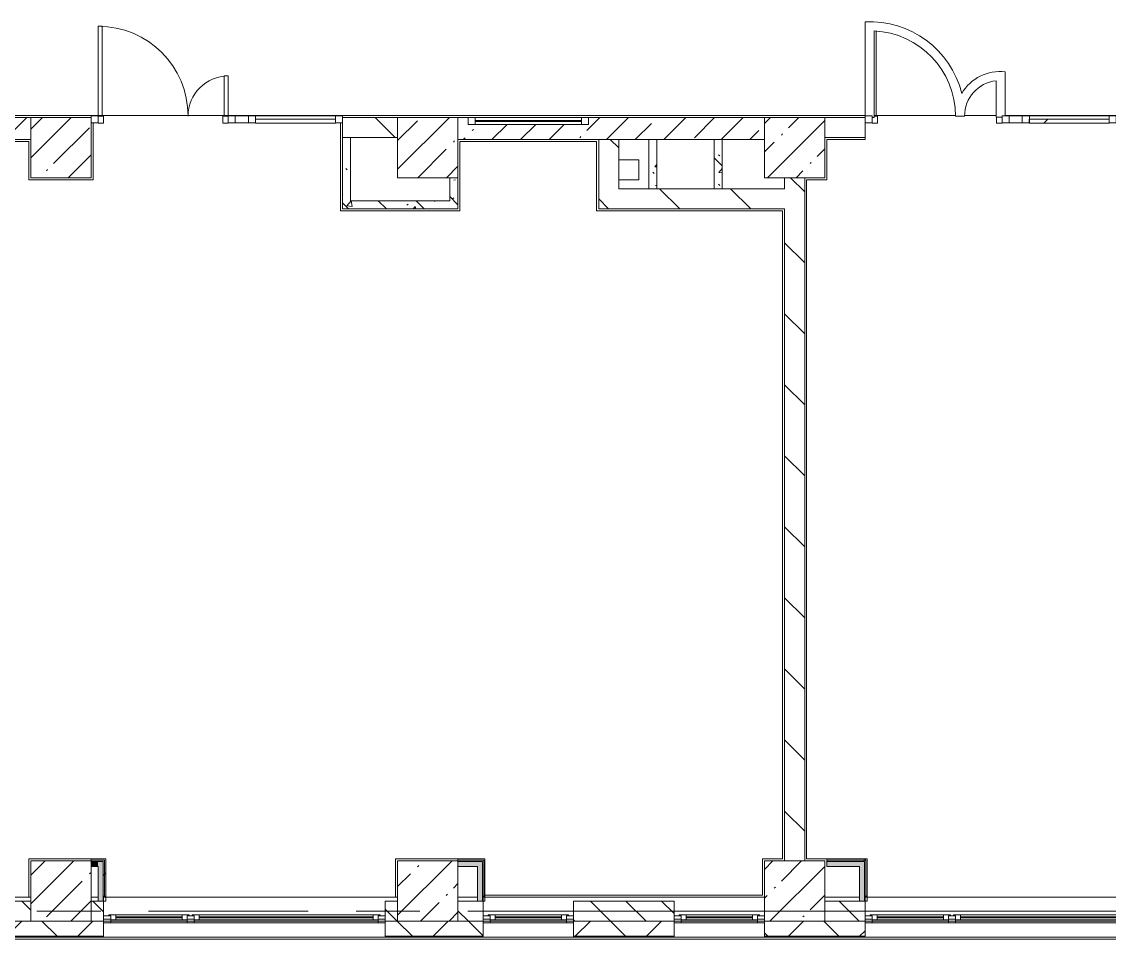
# Model space of a CAD drawing. Header units: millimetres. Extents: x 35861 to 236814, y -8553 to 29000.
# Drawn here: x 127376 to 138196, y -280 to 8853 of the extents above; entities that cross this region are included whole.
import ezdxf

# ---------------------------------------------------------------- set-up
doc = ezdxf.new("R2010")
doc.units = ezdxf.units.MM
doc.linetypes.add('Осевая', pattern=[3175, 635, -476.25, 1587.5, -476.25])
for name, color, linetype, lineweight, true_color in [('A-DETL-GENF-5', 7, 'Continuous', 5, 0xaaaaaa), ('A-DOOR-1', 7, 'Continuous', 5, 0xaaaaaa), ('A-FLOR-1', 7, 'Continuous', 5, 0xaaaaaa), ('I-WALL-1', 7, 'Continuous', 9, 0xe7e7e7), ('I-WALL-2', 7, 'Continuous', 5, 0xe7e7e7), ('I-WALL-5', 7, 'Continuous', 5, 0x787878)]:
    doc.layers.add(name, color=color, linetype=linetype, lineweight=lineweight, true_color=true_color)
for name, color, linetype, lineweight in [('A-GLAZ-2', 7, 'Continuous', 5), ('A-GLAZ-CURT-2', 7, 'Continuous', 5), ('A-GLAZ-CWMG-3', 7, 'Continuous', 5), ('A-WALL', 7, 'Continuous', 9), ('A-WALL-5', 7, 'Continuous', 5), ('I-WALL-4', 7, 'Continuous', 5), ('S-COLS-1', 7, 'Continuous', 5), ('Оси', 7, 'Continuous', 9), ('Оси-2', 7, 'Осевая', 9)]:
    doc.layers.add(name, color=color, linetype=linetype, lineweight=lineweight)
pattern_1 = [(135, (105556.5, 0), (-353.5534, -353.5534), [])]
pattern_2 = [(135, (105556.5, 0), (-176.7767, -176.7767), [])]
pattern_3 = [(135, (105556.5, 0), (-377.171, -377.171), [533.4, -88.9, 17.78, -88.9]), (135, (105556.5, 376.94), (-377.171, -377.171), []), (50, (105556.5, 0), (637.645, -55.787), [66.675, -733.425]), (355, (105556.5, 0), (-123.35, 668.699), [53.34, -586.74]), (100.451, (105609.6, -4.65), (514.299, 612.908), [56.665, -623.315]), (46.184, (105556.5, 177.8), (948.776, -147.15), [100.012, -1100.137]), (96.636, (105635.6, 165.5), (830.91, 865.997), [84.998, -934.973]), (351.184, (105556.5, 177.8), (830.918, 865.988), [80.01, -880.11]), (21, (105645.4, 133.35), (530.651, -357.928), [66.675, -733.425]), (326, (105645.4, 133.35), (216.308, 644.658), [53.34, -586.74]), (71.451, (105689.6, 103.5), (746.96, 286.724), [56.665, -623.315]), (37.5, (105556.5, 0), (10.8105, 295.9426), [16.764, -562.864, 16.764, -578.866, -588.962]), (37.5, (105556.5, 0), (10.8105, 295.9426), [-1175.258, 16.764, -572.198]), (7.5, (105556.5, 0), (233.869, 350.6318), [16.764, -322.834, 16.764, -549.529, -224.472]), (7.5, (105556.5, 0), (233.869, 350.6318), [-905.891, 16.764, -207.708]), (327.5, (105358.24, 0), (474.5678, -20.0513), [16.764, -205.486, 16.764, -676.656, -920.115]), (327.5, (105358.24, 0), (474.5678, -20.0513), [-915.67, 16.764, -903.351]), (317.5, (105269.34, 0), (518.452, 88.9934), [16.764, -272.161, 16.764, -443.738, -653.415]), (317.5, (105269.34, 0), (518.452, 88.9934), [-749.427, 16.764, -636.651])]
pattern_4 = [(45, (105556.5, 0), (-285.123, 285.123), []), (45, (105841.6, 0), (-285.123, 285.123), [504.031, -100.806, 16.764, -84.042])]
pattern_5 = [(45, (105556.5, 0), (-530.33, 530.33), []), (135, (105556.5, 0), (-530.33, -530.33), [])]

# ---------------------------------------------------------------- blocks, each defined once
blk = doc.blocks.new('BSC_Колонна _Прямоугольная - 600х600-23286269-1_6_2_птичка')
at = {"layer": 'S-COLS-1'}
h = blk.add_hatch(dxfattribs=at)
h.set_pattern_fill('FP_74', color=256, style=0, pattern_type=2)
h.set_pattern_definition([(45, (-29509.74, -7600), (-285.123, 285.123), []), (45, (-29224.6, -7600), (-285.123, 285.123), [504.031, -100.806, 16.764, -84.042])])
h.paths.add_polyline_path([(300, -300), (300, 300), (-300, 300), (-300, -300), (119, -300)])
for p, q in [((300, 300), (-300, 300)), ((-300, 300), (-300, -300)), ((300, -300), (300, 300)), ((-300, -300), (300, -300))]:
    blk.add_line(p, q, dxfattribs=at)
blk = doc.blocks.new('BSC_Колонна _Прямоугольная - 600х600-V43-1_6_2_птичка')
at = {"layer": 'S-COLS-1'}
h = blk.add_hatch(dxfattribs=at)
h.set_pattern_fill('FP_75', color=256, style=0, pattern_type=2)
h.set_pattern_definition([(45, (-25860, -200), (-285.123, 285.123), []), (45, (-25574.88, -200), (-285.123, 285.123), [504.031, -100.806, 16.764, -84.042])])
h.paths.add_polyline_path([(300, -300), (300, 300), (-300, 300), (-300, -300), (42, -300)])
for p, q in [((300, 300), (-300, 300)), ((-300, 300), (-300, -300)), ((300, -300), (300, 300)), ((-300, -300), (300, -300))]:
    blk.add_line(p, q, dxfattribs=at)
blk = doc.blocks.new('BSC_Колонна _Прямоугольная - 600х600-V44-1_6_2_птичка')
at = {"layer": 'S-COLS-1'}
h = blk.add_hatch(dxfattribs=at)
h.set_pattern_fill('FP_76', color=256, style=0, pattern_type=2)
h.set_pattern_definition([(45, (-29509.74, -200), (-285.123, 285.123), []), (45, (-29224.6, -200), (-285.123, 285.123), [504.031, -100.806, 16.764, -84.042])])
h.paths.add_polyline_path([(110, -300), (300, -300), (300, 300), (-300, 300), (-300, -300)])
for p, q in [((300, 300), (-300, 300)), ((-300, 300), (-300, -300)), ((300, -300), (300, 300)), ((-300, -300), (300, -300))]:
    blk.add_line(p, q, dxfattribs=at)
blk = doc.blocks.new('BSC_Колонна _Прямоугольная - 600х600-V49-1_6_2_птичка')
at = {"layer": 'S-COLS-1'}
h = blk.add_hatch(dxfattribs=at)
h.set_pattern_fill('FP_84', color=256, style=0, pattern_type=2)
h.set_pattern_definition([(45, (-25860, -7600), (-285.123, 285.123), []), (45, (-25574.88, -7600), (-285.123, 285.123), [504.031, -100.806, 16.764, -84.042])])
h.paths.add_polyline_path([(-111, -300), (300, -300), (300, 300), (-300, 300), (-300, -300)])
for p, q in [((300, 300), (-300, 300)), ((-300, 300), (-300, -300)), ((300, -300), (300, 300)), ((-300, -300), (300, -300))]:
    blk.add_line(p, q, dxfattribs=at)
blk = doc.blocks.new('120_Окно_СКБ_2Ст - 120_Окно_СКБ_2Ст 2800х2500_створка_-22445922-1_6_2_птичка')
at = {"layer": 'A-GLAZ-2'}
for p, q in [((-1400, -127), (-1400, -57)), ((-1400, -57), (-1330, -57)), ((1400, -57), (-1400, -57)), ((-1330, -57), (-1330, -127)), ((500, -87), (-1330, -87)), ((-1330, -87), (-1330, -127)), ((-1280, -137), (-1280, -87)), ((-1280, -107), (450, -107)), ((450, -137), (450, -87)), ((500, -127), (500, -57)), ((500, -57), (570, -57)), ((500, -127), (500, -87)), ((570, -57), (570, -127)), ((1330, -87), (570, -87)), ((570, -87), (570, -127)), ((620, -137), (620, -87)), ((620, -107), (1280, -107)), ((1280, -137), (1280, -87)), ((1330, -127), (1330, -57)), ((1330, -57), (1400, -57)), ((1330, -127), (1330, -87)), ((1400, -57), (1400, -127)), ((-1330, -127), (-1400, -127)), ((-1400, -127), (-1350, -127)), ((-1330, -127), (-1350, -127)), ((-1350, -127), (-1350, -137)), ((-1350, -137), (520, -137)), ((520, -137), (-1350, -137)), ((450, -117), (-1280, -117)), ((570, -127), (500, -127)), ((520, -127), (500, -127)), ((520, -127), (550, -127)), ((520, -137), (520, -127)), ((570, -127), (550, -127)), ((550, -127), (550, -137)), ((550, -137), (1350, -137)), ((1350, -137), (550, -137)), ((1280, -117), (620, -117)), ((1400, -127), (1330, -127)), ((1350, -127), (1330, -127)), ((1350, -127), (1400, -127)), ((1350, -137), (1350, -127))]:
    blk.add_line(p, q, dxfattribs=at)
blk = doc.blocks.new('120_Окно_СКБ_1Ст - 120_Окно_СКБ_1Ст 900х2500_h_-V125-1_6_2_птичка')
at = {"layer": 'A-GLAZ-2'}
for p, q in [((-450, -127), (-450, -57)), ((-450, -57), (-380, -57)), ((450, -57), (-450, -57)), ((-380, -57), (-380, -127)), ((380, -87), (-380, -87)), ((-380, -87), (-380, -127)), ((-330, -137), (-330, -87)), ((-330, -107), (330, -107)), ((330, -137), (330, -87)), ((380, -127), (380, -57)), ((380, -57), (450, -57)), ((380, -127), (380, -87)), ((450, -57), (450, -127)), ((-380, -127), (-450, -127)), ((-450, -127), (-400, -127)), ((-380, -127), (-400, -127)), ((-400, -127), (-400, -137)), ((-400, -137), (400, -137)), ((400, -137), (-400, -137)), ((330, -117), (-330, -117)), ((450, -127), (380, -127)), ((400, -127), (380, -127)), ((400, -127), (450, -127)), ((400, -137), (400, -127))]:
    blk.add_line(p, q, dxfattribs=at)
blk = doc.blocks.new('BSC_Колонна _Прямоугольная - 600х600-V127-1_6_2_птичка')
at = {"layer": 'S-COLS-1'}
h = blk.add_hatch(dxfattribs=at)
h.set_pattern_fill('FP_164', color=256, style=0, pattern_type=2)
h.set_pattern_definition([(45, (-22210, -7600), (-285.123, 285.123), []), (45, (-21924.88, -7600), (-285.123, 285.123), [504.031, -100.806, 16.764, -84.042])])
h.paths.add_polyline_path([(300, -300), (300, 300), (-300, 300), (-300, -300)])
for p, q in [((300, 300), (-300, 300)), ((-300, 300), (-300, -300)), ((300, -300), (300, 300)), ((-300, -300), (300, -300))]:
    blk.add_line(p, q, dxfattribs=at)
blk = doc.blocks.new('BSC_Колонна _Прямоугольная - 600х600-V128-1_6_2_птичка')
at = {"layer": 'S-COLS-1'}
h = blk.add_hatch(dxfattribs=at)
h.set_pattern_fill('FP_165', color=256, style=0, pattern_type=2)
h.set_pattern_definition([(45, (-22210, -200), (-285.123, 285.123), []), (45, (-21924.88, -200), (-285.123, 285.123), [504.031, -100.806, 16.764, -84.042])])
h.paths.add_polyline_path([(300, -300), (300, 300), (-300, 300), (-300, -300), (-26, -300)])
for p, q in [((300, 300), (-300, 300)), ((-300, 300), (-300, -300)), ((300, -300), (300, 300)), ((-300, -300), (300, -300))]:
    blk.add_line(p, q, dxfattribs=at)
blk = doc.blocks.new('Прямоугольный импост - 50 x 70 мм-31700031-1_6_2_птичка')
at = {"layer": 'A-GLAZ-CWMG-3'}
for p, q in [((-70, 35), (0, 35)), ((-70, -35), (-70, 35)), ((0, 35), (0, -35)), ((0, -35), (-70, -35))]:
    blk.add_line(p, q, dxfattribs=at)
blk = doc.blocks.new('Дверь_Витражная_остекление_ - ДВН_ДАО_Главный вход_1200 в свету-31742133-1_6_2_птичка')
at = {"layer": 'A-DETL-GENF-5'}
for p, q in [((-607.5, 925), (-647.5, 925)), ((-647.5, 925), (-647.5, 35)), ((-607.5, 30), (-607.5, 925)), ((647.5, 430), (607.5, 430)), ((607.5, 430), (607.5, 30)), ((647.5, 35), (647.5, 430)), ((-647.5, 30), (-607.5, 30)), ((-592.5, 30), (-647.5, 30)), ((-592.5, -40), (-592.5, 30)), ((592.5, -40), (592.5, 30)), ((592.5, 30), (647.5, 30)), ((607.5, 30), (647.5, 30)), ((-647.5, -40), (-592.5, -40)), ((647.5, -40), (592.5, -40))]:
    blk.add_line(p, q, dxfattribs=at)
at = {"layer": 'A-DOOR-1'}
for p, q in [((-647.5, 925), (-647.5, 35)), ((647.5, 430), (647.5, 35))]:
    blk.add_line(p, q, dxfattribs=at)
for centre, radius, start, end in [((-647.5, 30), 895, 360, 90), ((647.5, 30), 400, 90, 180)]:
    blk.add_arc(centre, radius, start, end, dxfattribs=at)
blk = doc.blocks.new('Системная панель - Стемалит - 40мм-31720939-1_6_2_птичка')
at = {"layer": 'A-GLAZ-CURT-2'}
for p, q in [((65, 35), (-65, 35)), ((-65, 35), (-65, -35)), ((65, -35), (65, 35)), ((-65, -35), (65, -35))]:
    blk.add_line(p, q, dxfattribs=at)
blk = doc.blocks.new('Прямоугольный импост - 50 x 70 мм-31687886-1_6_2_птичка')
at = {"layer": 'A-GLAZ-CWMG-3'}
for p, q in [((-35, 35), (35, 35)), ((-35, -35), (-35, 35)), ((35, 35), (35, -35)), ((35, -35), (-35, -35))]:
    blk.add_line(p, q, dxfattribs=at)
blk = doc.blocks.new('Прямоугольный импост - 50 x 70 мм-31701779-1_6_2_птичка')
at = {"layer": 'A-GLAZ-CWMG-3'}
for p, q in [((0, 35), (-70, 35)), ((-70, 35), (-70, -35)), ((-70, -35), (0, -35)), ((0, -35), (0, -17))]:
    blk.add_line(p, q, dxfattribs=at)
blk = doc.blocks.new('Системная панель - Стекло - 40мм-31720953-1_6_2_птичка')
at = {"layer": 'A-GLAZ-CURT-2'}
for p, q in [((397.5, 0), (-397.5, 0)), ((-397.5, 0), (-397.5, -40)), ((397.5, -40), (397.5, 0)), ((-397.5, -40), (397.5, -40))]:
    blk.add_line(p, q, dxfattribs=at)
blk = doc.blocks.new('Прямоугольный импост - 50 x 70 мм-31702100-1_6_2_птичка')
at = {"layer": 'A-GLAZ-CWMG-3'}
for p, q in [((-35, 35), (35, 35)), ((-35, -35), (-35, 35)), ((35, 35), (35, -35)), ((35, -35), (-35, -35))]:
    blk.add_line(p, q, dxfattribs=at)
blk = doc.blocks.new('Прямоугольный импост - 50 x 70 мм-31720914-1_6_2_птичка')
at = {"layer": 'A-GLAZ-CWMG-3'}
blk.add_line((24940, 7918), (24145, 7918), dxfattribs=at)
blk = doc.blocks.new('Дверь_Витражная_остекление_ - ДВН_ДАО_Главный вход_1200 в свету-V159-1_6_2_птичка')
at = {"layer": 'A-DETL-GENF-5'}
for p, q in [((-607, 30), (-607, 877)), ((-627, 30), (-607, 30)), ((-592, 30), (-627, 30)), ((-592, -40), (-592, 30)), ((592, -40), (592, 20)), ((-647, -40), (-592, -40)), ((647, -40), (592, -40))]:
    blk.add_line(p, q, dxfattribs=at)
blk = doc.blocks.new('Прямоугольный импост - 50 x 70 мм-V160-1_6_2_птичка')
at = {"layer": 'A-GLAZ-CWMG-3'}
for p, q in [((0, 35), (-70, 35)), ((-70, 35), (-70, -35)), ((0, -35), (0, 35)), ((-70, -35), (0, -35))]:
    blk.add_line(p, q, dxfattribs=at)
blk = doc.blocks.new('Системная панель - Стекло - 40мм-V161-1_6_2_птичка')
at = {"layer": 'A-GLAZ-CURT-2'}
h = blk.add_hatch(dxfattribs=at)
h.set_pattern_fill('FP_187', color=256, style=0, pattern_type=2)
h.set_pattern_definition([(45, (-32742.5, -7383), (-1414.21, 1414.21), [1000, -3000]), (45, (-33742.5, -7883), (-1414.21, 1414.21), [3000, -1000]), (45, (-31742.5, -8383), (-1414.21, 1414.21), [1000, -3000])])
h.paths.add_polyline_path([(-335, -40), (398, -35), (398, 0), (-398, 0), (-398, -40)])
for p, q in [((398, 0), (-398, 0)), ((-398, 0), (-398, -40)), ((398, -40), (398, 0)), ((-398, -40), (398, -40))]:
    blk.add_line(p, q, dxfattribs=at)
blk = doc.blocks.new('120_Окно_СКБ_1Ст - 120_Окно_СКБ_1Ст 400х1200 EI30-24228621-1_6_2_птичка')
at = {"layer": 'A-GLAZ-2'}
for p, q in [((-600, 40), (-600, 110)), ((-600, 110), (-530, 110)), ((600, 110), (-600, 110)), ((-530, 110), (-530, 40)), ((530, 40), (530, 110)), ((530, 110), (600, 110)), ((600, 110), (600, 40)), ((-530, 40), (-600, 40)), ((-600, 40), (600, 40)), ((530, 80), (-530, 80)), ((530, 70), (-530, 70)), ((600, 40), (530, 40))]:
    blk.add_line(p, q, dxfattribs=at)

msp = doc.modelspace()

# ---------------------------------------------------------------- hatches: boundary and pattern name
at = {"layer": 'A-WALL-5'}
h = msp.add_hatch(dxfattribs=at)
h.set_pattern_fill('FP_72', color=256, style=0, pattern_type=2)
h.set_pattern_definition(pattern_2)
h.paths.add_polyline_path([(112386.5, -100), (113216.5, -100), (113216.5, 100), (112386.5, 100), (112386.5, -80)])
h.paths.add_polyline_path([(127466.5, -100), (127466.5, 100), (127166.5, 100), (127166.5, -100)])
h.paths.add_polyline_path([(132866.5, -100), (133866.2, -100), (133866.2, 100), (132866.5, 100), (132866.5, -80)])
h.paths.add_polyline_path([(114716.2, -100), (115466.5, -100), (115466.5, 100), (114716.2, 100), (114716.2, -80)])
h.paths.add_polyline_path([(117716.5, -100), (117716.5, 100), (117566.5, 100), (117566.5, -100)])
h.paths.add_polyline_path([(126046.5, -100), (126266.5, -100), (126266.5, 100), (124916.5, 100), (124916.5, -100), (124951.7, -100)])
h.paths.add_polyline_path([(131966.5, -100), (131966.5, 100), (131716.5, 100), (131716.5, -100)])
h.paths.add_polyline_path([(121166.5, -100), (121166.5, 100), (120416.5, 100), (120416.5, -100)])
h.paths.add_polyline_path([(122066.5, -100), (122216.5, -94.4), (122216.5, 100), (122066.5, 100), (122066.5, -80)])
h.paths.add_polyline_path([(128191.5, -100), (128191.5, 100), (128066.5, 100), (128066.5, -100)])
h.paths.add_polyline_path([(130991.5, -100), (131116.5, -100), (131116.5, 100), (130991.5, 100), (130991.5, -80)])
h = msp.add_hatch(dxfattribs=at)
h.set_pattern_fill('FP_72', color=256, style=0, pattern_type=2)
h.set_pattern_definition(pattern_2)
h.paths.add_polyline_path([(135366.2, -100), (135766.5, -100), (135766.5, 100), (135366.2, 100), (135366.2, -80)])
h = msp.add_hatch(dxfattribs=at)
h.set_pattern_fill('FP_80', color=256, style=0, pattern_type=2)
h.set_pattern_definition([(45, (105556.5, 0), (-353.5534, 353.5534), []), (135, (105556.5, 0), (-353.5534, -353.5534), [])])
h.paths.add_polyline_path([(143947.5, -250), (143947.5, -100), (143546.5, -100), (143546.5, -250)])
h.paths.add_polyline_path([(139426.5, -250), (139426.5, -100), (138566.5, -100), (138566.5, -250)])
h.paths.add_polyline_path([(135766.5, -250), (135766.5, -100), (134766.2, -100), (134766.2, -250), (135175.9, -250)])
h.paths.add_polyline_path([(141526.5, -250), (142646.5, -250), (142646.5, -100), (141526.5, -100), (141526.5, -190.3)])
h.paths.add_polyline_path([(132866.5, -250), (133866.2, -250), (133866.2, -100), (132866.5, -100), (132866.5, -211.8)])
h.paths.add_polyline_path([(127166.5, -250), (128191.5, -250), (128191.5, -100), (127166.5, -100), (127166.5, -226)])
h.paths.add_polyline_path([(124951.7, -250), (126266.5, -250), (126266.5, -100), (124916.5, -100), (124916.5, -250)])
h.paths.add_polyline_path([(122816.5, -250), (122816.5, -100), (122066.5, -100), (122066.5, -250), (122163.3, -250)])
h.paths.add_polyline_path([(121166.5, -250), (121166.5, -100), (120416.5, -100), (120416.5, -250)])
h.paths.add_polyline_path([(131966.5, -250), (131966.5, -100), (130991.5, -100), (130991.5, -250), (131458, -250)])
h.paths.add_polyline_path([(117566.5, -250), (118316.5, -248), (118316.5, -100), (117566.5, -100), (117566.5, -249.9)])
h.paths.add_polyline_path([(115466.5, -250), (115466.5, -100), (114716.2, -100), (114716.2, -250), (114727.5, -250)])
h.paths.add_polyline_path([(113816.2, -250), (113816.2, -100), (112386.5, -100), (112386.5, -250), (113798, -250)])
h.paths.add_polyline_path([(109286.5, -250), (109286.5, -100), (105296.5, -100), (105296.5, -250), (109150.6, -250)])
at = {"layer": 'I-WALL-1'}
for points in [[(128186.5, 100), (128186.5, 495), (128136.5, 495), (128136.5, 100)], [(131960, 100), (131960, 495), (131910, 495), (131910, 100)], [(135711.5, 100), (135761.5, 100), (135761.5, 495), (135711.5, 495), (135711.5, 115.8)]]:
    msp.add_hatch(color=256, dxfattribs=at).paths.add_polyline_path(points)
at = {"layer": 'I-WALL-2'}
for points in [[(128086.5, 445), (128136.5, 445), (128136.5, 495), (128066.5, 495), (128066.5, 445)], [(131736.5, 445), (131910, 445), (131910, 495), (131716.5, 495), (131716.5, 445)], [(135711.5, 445), (135711.5, 495), (135386.2, 495), (135386.2, 445)]]:
    msp.add_hatch(color=256, dxfattribs=at).paths.add_polyline_path(points)
at = {"layer": 'I-WALL-4'}
h = msp.add_hatch(dxfattribs=at)
h.set_pattern_fill('FP_73', color=256, style=0, pattern_type=2)
h.set_pattern_definition(pattern_4)
h.paths.add_polyline_path([(125596.8, 7680), (127466.5, 7680), (127466.5, 7900), (124041.5, 7900), (124041.5, 7680), (124951.7, 7680)])
h.paths.add_polyline_path([(122816.5, 7680), (123091.5, 7680), (123091.5, 7900), (122816.5, 7900), (122816.5, 7841.3)])
h = msp.add_hatch(dxfattribs=at)
h.set_pattern_fill('FP_79', color=256, style=0, pattern_type=2)
h.set_pattern_definition(pattern_1)
h.paths.add_polyline_path([(130646.5, 7700), (131116.5, 7700), (131116.5, 7900), (130566.5, 7900), (130566.5, 7700)])
h = msp.add_hatch(dxfattribs=at)
h.set_pattern_fill('FP_73', color=256, style=0, pattern_type=2)
h.set_pattern_definition(pattern_4)
h.paths.add_polyline_path([(131716.5, 7680), (134766.2, 7680), (134766.2, 7900), (133016.5, 7898.6), (133016.5, 7830), (131816.5, 7830), (131816.5, 7900), (131716.5, 7900)])
h = msp.add_hatch(dxfattribs=at)
h.set_pattern_fill('FP_79', color=256, style=0, pattern_type=2)
h.set_pattern_definition(pattern_1)
h.paths.add_polyline_path([(135366.2, 7700), (135766.5, 7700), (135766.5, 7900), (135366.2, 7900), (135366.2, 7754.5)])
h.paths.add_polyline_path([(138547.9, 7700), (138566.5, 7700), (138566.5, 7900), (138266.5, 7900), (138266.5, 7700), (138547.8, 7700)])
h = msp.add_hatch(dxfattribs=at)
h.set_pattern_fill('FP_79', color=256, style=0, pattern_type=2)
h.set_pattern_definition(pattern_1)
h.paths.add_polyline_path([(133316.5, 7190), (133316.2, 7680), (133116.5, 7680), (133116.5, 7190), (133218.1, 7190)])
h = msp.add_hatch(dxfattribs=at)
h.set_pattern_fill('FP_79', color=256, style=0, pattern_type=2)
h.set_pattern_definition(pattern_1)
h.paths.add_polyline_path([(135155.7, 500), (135166.2, 500), (135166.2, 7300), (134966.2, 7300), (134966.2, 500)])
h = msp.add_hatch(dxfattribs=at)
h.set_pattern_fill('FP_79', color=256, style=0, pattern_type=2)
h.set_pattern_definition(pattern_1)
h.paths.add_polyline_path([(134946.2, 6990), (134966.2, 6990), (134966.2, 7190), (133116.5, 7190), (133116.5, 6990), (134746.2, 6990)])
h = msp.add_hatch(dxfattribs=at)
h.set_pattern_fill('FP_186', color=256, style=0, pattern_type=2)
h.set_pattern_definition(pattern_5)
h.paths.add_polyline_path([(128186.5, 100), (128191.5, 100), (128191.5, 150), (128199, 150), (128199, 507.5), (128186.5, 507.5), (128186.5, 120)])
h = msp.add_hatch(dxfattribs=at)
h.set_pattern_fill('FP_186', color=256, style=0, pattern_type=2)
h.set_pattern_definition(pattern_5)
h.paths.add_polyline_path([(128211.5, 150), (128211.5, 520), (128199, 520), (128199, 150)])
h = msp.add_hatch(dxfattribs=at)
h.set_pattern_fill('FP_186', color=256, style=0, pattern_type=2)
h.set_pattern_definition(pattern_5)
h.paths.add_polyline_path([(131960, 100), (131966.5, 100), (131966.5, 150), (131972.5, 150), (131972.5, 507.5), (131960, 507.5), (131960, 120)])
h = msp.add_hatch(dxfattribs=at)
h.set_pattern_fill('FP_186', color=256, style=0, pattern_type=2)
h.set_pattern_definition(pattern_5)
h.paths.add_polyline_path([(135774, 507.5), (135774, 520), (135386.2, 520), (135386.2, 507.5), (135761.5, 507.5)])
h = msp.add_hatch(dxfattribs=at)
h.set_pattern_fill('FP_186', color=256, style=0, pattern_type=2)
h.set_pattern_definition(pattern_5)
h.paths.add_polyline_path([(135711.5, 495), (135761.5, 495), (135761, 507.5), (135386.2, 507.5), (135386.2, 495)])
h = msp.add_hatch(dxfattribs=at)
h.set_pattern_fill('FP_186', color=256, style=0, pattern_type=2)
h.set_pattern_definition(pattern_5)
h.paths.add_polyline_path([(135761.5, 100), (135766.5, 100), (135766.5, 150), (135774, 150), (135774, 507.5), (135761.5, 507.5), (135761.5, 114.6)])
h = msp.add_hatch(dxfattribs=at)
h.set_pattern_fill('FP_186', color=256, style=0, pattern_type=2)
h.set_pattern_definition(pattern_5)
h.paths.add_polyline_path([(135786.5, 150), (135786.5, 520), (135774, 520), (135774, 150)])
at = {"layer": 'I-WALL-5'}
h = msp.add_hatch(dxfattribs=at)
h.set_pattern_fill('FP_95', color=256, style=0, pattern_type=2)
h.set_pattern_definition(pattern_3)
h.paths.add_polyline_path([(130566.5, 7070), (130646.5, 7070), (130646.5, 7700), (130566.5, 7700), (130566.5, 7278.6)])
h = msp.add_hatch(dxfattribs=at)
h.set_pattern_fill('FP_95', color=256, style=0, pattern_type=2)
h.set_pattern_definition(pattern_3)
h.paths.add_polyline_path([(133651.5, 7190), (133696.5, 7190), (133696.5, 7680), (133616.5, 7680), (133616.5, 7190)])
h = msp.add_hatch(dxfattribs=at)
h.set_pattern_fill('FP_95', color=256, style=0, pattern_type=2)
h.set_pattern_definition(pattern_3)
h.paths.add_polyline_path([(134346.5, 7190), (134346.5, 7680), (134266.5, 7680), (134266.5, 7190)])
h = msp.add_hatch(dxfattribs=at)
h.set_pattern_fill('FP_95', color=256, style=0, pattern_type=2)
h.set_pattern_definition(pattern_3)
h.paths.add_polyline_path([(131636.5, 6990), (131716.5, 6990), (131716.5, 7300), (131636.5, 7296.7), (131636.5, 7070)])
h = msp.add_hatch(dxfattribs=at)
h.set_pattern_fill('FP_95', color=256, style=0, pattern_type=2)
h.set_pattern_definition(pattern_3)
h.paths.add_polyline_path([(131096.5, 6990), (131636.5, 6990), (131636.5, 7070), (130566.5, 7070), (130566.5, 6990)])

# ---------------------------------------------------------------- linework, layer by layer
at = {"layer": 'A-FLOR-1'}
for p, q in [((135766.5, 8851.7), (135766.5, 7918)), ((135856.5, 7900), (135856.5, 8762.1)), ((137161.5, 7918), (137161.5, 8355.2)), ((137071.5, 8265.7), (137071.5, 7903)), ((125766.7, 7920), (135766.5, 7920)), ((135836.5, 7900), (135856.5, 7900)), ((136666.1, 7920), (135856.5, 7920)), ((136666.5, 7913), (136756.5, 7913)), ((137071.5, 7920), (136757.1, 7920)), ((137071.5, 7903), (137131.5, 7903)), ((137161.5, 7920), (144051.5, 7920)), ((128086.5, 7848), (128086.5, 7280)), ((130546.5, 6971), (130546.5, 7848)), ((135766.5, 7700), (135766.5, 7680)), ((127446.5, 7660), (126286.5, 7660)), ((127446.5, 7280), (127446.5, 7660)), ((133096.5, 7660), (131736.5, 7660)), ((131736.5, 7660), (131736.5, 6971)), ((133096.5, 6970), (133096.5, 7660)), ((135766.5, 7680), (135386.2, 7680)), ((135386.2, 7680), (135386.2, 7280)), ((133316.5, 7480), (133516.2, 7480)), ((133516.2, 7480), (133516.2, 7280)), ((128086.5, 7280), (127446.5, 7280)), ((133516.2, 7280), (133316.5, 7280)), ((135185.2, 7280), (135185.2, 520)), ((135386.2, 7280), (135185.2, 7280)), ((131736.5, 6971), (130546.5, 6971)), ((134946.2, 6970), (133096.5, 6970)), ((134946.2, 520), (134946.2, 6970)), ((127446.5, 140), (127446.5, 520)), ((127446.5, 520), (128066.5, 520)), ((131096.5, 140), (131096.5, 520)), ((131096.5, 520), (131716.5, 520)), ((134746.2, 160), (134746.2, 520)), ((134746.2, 520), (134946.2, 520)), ((135185.2, 520), (135386.2, 520)), ((131985, 160), (134746.2, 160))]:
    msp.add_line(p, q, dxfattribs=at)
for centre, radius, start, end in [((135816.5, 7913), 940, 13.96903, 93.04909), ((135816.5, 7913), 850, 360, 87.30273), ((137111.5, 7913), 445, 83.54865, 149.34163), ((137111.5, 7913), 355, 96.4696, 180)]:
    msp.add_arc(centre, radius, start, end, dxfattribs=at)
at = {"layer": 'A-WALL'}
for p, q in [((130646.5, 7700), (130566.5, 7700)), ((133316.5, 7680), (133116.5, 7680)), ((133696.5, 7680), (133616.5, 7680)), ((134346.5, 7680), (134266.5, 7680)), ((133616.5, 7190), (133696.5, 7190)), ((134266.5, 7190), (134346.5, 7190)), ((128199, 507.5), (128066.5, 507.5)), ((128186.5, 495), (128066.5, 495)), ((128186.5, 100), (128186.5, 495)), ((128199, 150), (128199, 507.5)), ((131972.5, 507.5), (131716.5, 507.5)), ((131960, 495), (131716.5, 495)), ((131960, 100), (131960, 495)), ((131972.5, 150), (131972.5, 507.5)), ((135774, 507.5), (135386.2, 507.5)), ((135761.5, 495), (135386.2, 495)), ((135761.5, 100), (135761.5, 495)), ((135774, 150), (135774, 507.5)), ((127466.5, -100), (127166.5, -100)), ((128191.5, -100), (128066.5, -100)), ((131116.5, -100), (130991.5, -100)), ((131966.5, -100), (131716.5, -100)), ((133866.2, -100), (132866.5, -100)), ((135766.5, -100), (135366.2, -100)), ((127166.5, -250), (128191.5, -250)), ((127166.5, -253), (128191.5, -253)), ((130991.5, -250), (131966.5, -250)), ((130991.5, -253), (131966.5, -253)), ((132866.5, -250), (133866.2, -250)), ((132866.5, -253), (133866.2, -253)), ((134766.2, -250), (135766.5, -250)), ((134766.2, -253), (135766.5, -253))]:
    msp.add_line(p, q, dxfattribs=at)
at = {"layer": 'A-WALL-5'}
for p, q in [((127466.5, 100), (127166.5, 100)), ((128136.5, 100), (128066.5, 100)), ((128191.5, -258), (128191.5, 100)), ((131116.5, 100), (130991.5, 100)), ((130991.5, 100), (130991.5, -258)), ((131910, 100), (131716.5, 100)), ((131966.5, -258), (131966.5, 100)), ((133866.2, 100), (132866.5, 100)), ((132866.5, 100), (132866.5, -258)), ((133866.2, -258), (133866.2, 100)), ((135711.5, 100), (135366.2, 100)), ((135766.5, -258), (135766.5, 100)), ((128191.5, -100), (130991.5, -100)), ((131966.5, -100), (132866.5, -100)), ((133866.2, -100), (134766.2, -100)), ((134766.2, -100), (134766.2, -258)), ((135766.5, -100), (138566.5, -100)), ((177836.5, -280), (105266.5, -280)), ((127166.5, -258), (143947.5, -258))]:
    msp.add_line(p, q, dxfattribs=at)
at = {"layer": 'I-WALL-4'}
for p, q in [((127466.5, 7900), (124071.5, 7900)), ((131116.5, 7900), (130566.5, 7900)), ((130566.5, 7900), (130566.5, 6990)), ((131816.5, 7900), (131716.5, 7900)), ((134766.2, 7900), (133016.5, 7900)), ((135766.5, 7900), (135366.2, 7900)), ((135766.5, 7700), (135766.5, 7900)), ((130646.5, 7700), (131116.5, 7700)), ((130646.5, 7070), (130646.5, 7700)), ((135366.2, 7700), (135766.5, 7700)), ((126266.5, 7680), (127466.5, 7680)), ((131716.5, 7680), (133116.5, 7680)), ((133116.5, 7680), (133116.5, 6990)), ((133316.5, 7680), (133616.5, 7680)), ((133316.5, 7190), (133316.5, 7680)), ((133616.5, 7680), (133616.5, 7190)), ((133696.5, 7190), (133696.5, 7680)), ((133696.5, 7680), (134266.5, 7680)), ((134266.5, 7680), (134266.5, 7190)), ((134346.5, 7680), (134766.2, 7680)), ((134346.5, 7190), (134346.5, 7680)), ((131636.5, 7300), (131636.5, 7070)), ((131716.5, 6990), (131716.5, 7300)), ((134966.2, 7300), (134966.2, 7190)), ((135166.2, 500), (135166.2, 7300)), ((133616.5, 7190), (133316.5, 7190)), ((134266.5, 7190), (133696.5, 7190)), ((134966.2, 7190), (134346.5, 7190)), ((131636.5, 7070), (130646.5, 7070)), ((130566.5, 6990), (131716.5, 6990)), ((133116.5, 6990), (134966.2, 6990)), ((134966.2, 6990), (134966.2, 500)), ((128211.5, 520), (128066.5, 520)), ((128066.5, 520), (128066.5, 500)), ((128066.5, 445), (128136.5, 445)), ((128136.5, 445), (128136.5, 100)), ((128211.5, 100), (128211.5, 520)), ((131985, 520), (131716.5, 520)), ((131716.5, 520), (131716.5, 500)), ((131716.5, 445), (131910, 445)), ((131910, 445), (131910, 100)), ((131985, 100), (131985, 520)), ((135786.5, 520), (135386.2, 520)), ((135386.2, 520), (135386.2, 445)), ((135386.2, 445), (135711.5, 445)), ((135711.5, 445), (135711.5, 100)), ((135786.5, 100), (135786.5, 520)), ((126266.5, 140), (127466.5, 140)), ((128066.5, 140), (128136.5, 140)), ((128190.5, 140), (131116.5, 140)), ((128191.5, 100), (128191.5, 150)), ((128191.5, 150), (128211.5, 150)), ((131716.5, 140), (131910, 140)), ((131966.5, 100), (131966.5, 150)), ((131966.5, 150), (131985, 150)), ((131966.5, 140), (134766.2, 140)), ((135366.2, 140), (135711.5, 140)), ((135765.5, 140), (138566.5, 140)), ((135766.5, 100), (135766.5, 150)), ((135766.5, 150), (135786.5, 150)), ((128136.5, 100), (128211.5, 100)), ((131910, 100), (131985, 100)), ((135711.5, 100), (135786.5, 100)), ((128261.5, -80), (128191.5, -80)), ((129091.5, -80), (129021.5, -80)), ((130991.5, -80), (130921.5, -80)), ((132036.5, -80), (131966.5, -80)), ((132866.5, -80), (132796.5, -80)), ((133936.2, -80), (133866.2, -80)), ((134766.2, -80), (134696.2, -80)), ((135836.5, -80), (135766.5, -80)), ((136666.5, -80), (136596.5, -80))]:
    msp.add_line(p, q, dxfattribs=at)
at = {"layer": 'Оси'}
msp.add_line((131816.5, 0), (144316.5, 0), dxfattribs=at)
at = {"layer": 'Оси-2'}
msp.add_line((114827.7, 0), (131816.5, 0), dxfattribs=at)

# ---------------------------------------------------------------- block references
at = {"layer": 'A-DOOR-1'}
for name, p in [('Дверь_Витражная_остекление_ - ДВН_ДАО_Главный вход_1200 в свету-31742133-1_6_2_птичка', (128784, 7883)), ('Дверь_Витражная_остекление_ - ДВН_ДАО_Главный вход_1200 в свету-V159-1_6_2_птичка', (136484, 7883))]:
    msp.add_blockref(name, p, dxfattribs=at)
at = {"layer": 'A-GLAZ-2'}
msp.add_blockref('120_Окно_СКБ_1Ст - 120_Окно_СКБ_1Ст 400х1200 EI30-24228621-1_6_2_птичка', (132416.5, 7790), dxfattribs=at)
at = {"layer": 'A-GLAZ-2', "rotation": 180}
for name, p in [('120_Окно_СКБ_2Ст - 120_Окно_СКБ_2Ст 2800х2500_створка_-22445922-1_6_2_птичка', (129591.5, -175)), ('120_Окно_СКБ_1Ст - 120_Окно_СКБ_1Ст 900х2500_h_-V125-1_6_2_птичка', (132416.5, -175)), ('120_Окно_СКБ_1Ст - 120_Окно_СКБ_1Ст 900х2500_h_-V125-1_6_2_птичка', (134316.2, -175)), ('120_Окно_СКБ_2Ст - 120_Окно_СКБ_2Ст 2800х2500_створка_-22445922-1_6_2_птичка', (137166.5, -175))]:
    msp.add_blockref(name, p, dxfattribs=at)
at = {"layer": 'A-GLAZ-CURT-2'}
for name, p in [('Системная панель - Стемалит - 40мм-31720939-1_6_2_птичка', (129566.5, 7883)), ('Системная панель - Стемалит - 40мм-31720939-1_6_2_птичка', (137266.5, 7883)), ('Системная панель - Стекло - 40мм-31720953-1_6_2_птичка', (130099, 7883)), ('Системная панель - Стекло - 40мм-V161-1_6_2_птичка', (137799, 7883))]:
    msp.add_blockref(name, p, dxfattribs=at)
at = {"layer": 'A-GLAZ-CWMG-3', "rotation": 180}
for name, p in [('Прямоугольный импост - 50 x 70 мм-31701779-1_6_2_птичка', (128066.5, 7883)), ('Прямоугольный импост - 50 x 70 мм-V160-1_6_2_птичка', (135766.5, 7883))]:
    msp.add_blockref(name, p, dxfattribs=at)
at = {"layer": 'A-GLAZ-CWMG-3', "extrusion": (0, 0, -1), "rotation": 180}
for name, p in [('Прямоугольный импост - 50 x 70 мм-31687886-1_6_2_птичка', (-129466.5, 7883)), ('Прямоугольный импост - 50 x 70 мм-31702100-1_6_2_птичка', (-129666.5, 7883)), ('Прямоугольный импост - 50 x 70 мм-31700031-1_6_2_птичка', (-130566.5, 7883)), ('Прямоугольный импост - 50 x 70 мм-31687886-1_6_2_птичка', (-137166.5, 7883)), ('Прямоугольный импост - 50 x 70 мм-31702100-1_6_2_птичка', (-137366.5, 7883)), ('Прямоугольный импост - 50 x 70 мм-31700031-1_6_2_птичка', (-138266.5, 7883))]:
    msp.add_blockref(name, p, dxfattribs=at)
at = {"layer": 'A-GLAZ-CWMG-3'}
for p in [(105556.5, 0), (113256.5, 0)]:
    msp.add_blockref('Прямоугольный импост - 50 x 70 мм-31720914-1_6_2_птичка', p, dxfattribs=at)
at = {"layer": 'S-COLS-1'}
for name, p in [('BSC_Колонна _Прямоугольная - 600х600-V127-1_6_2_птичка', (127766.5, 7600)), ('BSC_Колонна _Прямоугольная - 600х600-V49-1_6_2_птичка', (131416.5, 7600)), ('BSC_Колонна _Прямоугольная - 600х600-23286269-1_6_2_птичка', (135066.2, 7600)), ('BSC_Колонна _Прямоугольная - 600х600-V128-1_6_2_птичка', (127766.5, 200)), ('BSC_Колонна _Прямоугольная - 600х600-V43-1_6_2_птичка', (131416.5, 200)), ('BSC_Колонна _Прямоугольная - 600х600-V44-1_6_2_птичка', (135066.2, 200))]:
    msp.add_blockref(name, p, dxfattribs=at)

doc.saveas('drawing.dxf')
